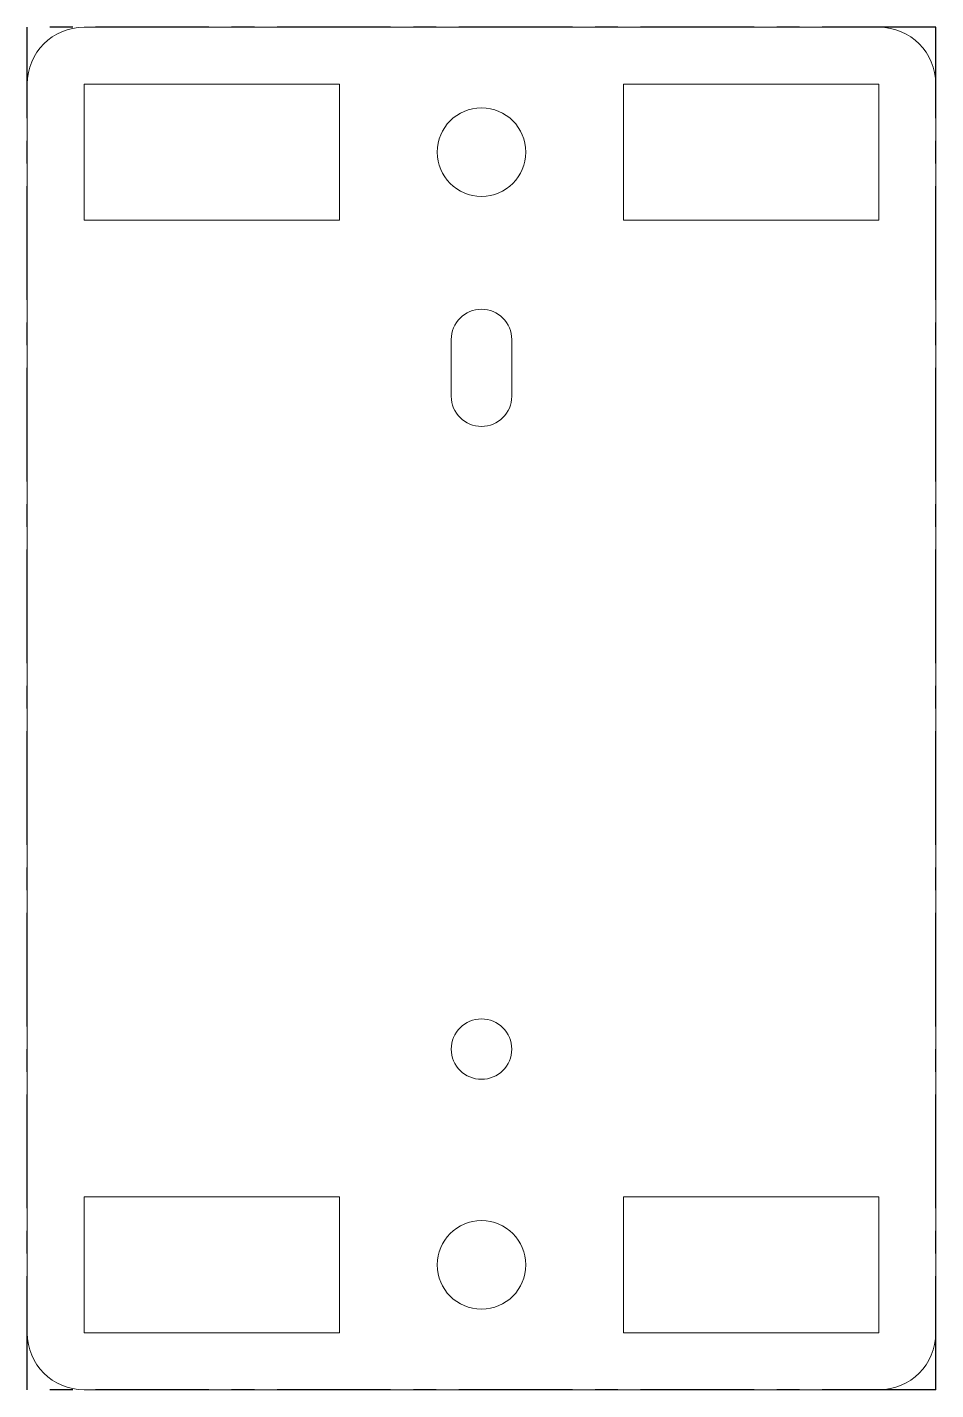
# Model space of a CAD drawing. Header units: inches. Extents: x -2 to 2, y -3 to 3.
import ezdxf

# ---------------------------------------------------------------- set-up
doc = ezdxf.new("R2010")
doc.units = ezdxf.units.IN
doc.header["$MEASUREMENT"] = 0
doc.linetypes.add('CENTERX2', pattern=[0.8, 0.5, -0.1, 0.1, -0.1])

msp = doc.modelspace()

# ---------------------------------------------------------------- linework, layer by layer
at = {"color": 7, "linetype": 'CENTERX2'}
for p, q in [((-2, -3), (-2, 3)), ((2, 3), (-2, 3)), ((2, -3), (2, 3)), ((2, -3), (-2, -3))]:
    msp.add_line(p, q, dxfattribs=at)
at = {"color": 7, "linetype": 'Continuous', "lineweight": 15}
for p, q in [((1.75, 3), (-1.75, 3)), ((-2, 2.75), (-2, -2.75)), ((-1.75, 2.75), (-1.75, 2.15)), ((-0.625, 2.75), (-1.75, 2.75)), ((-0.625, 2.15), (-0.625, 2.75)), ((0.625, 2.75), (0.625, 2.15)), ((1.75, 2.75), (0.625, 2.75)), ((1.75, 2.15), (1.75, 2.75)), ((2, -2.75), (2, 2.75)), ((-1.75, 2.15), (-0.625, 2.15)), ((0.625, 2.15), (1.75, 2.15)), ((-0.133, 1.625), (-0.133, 1.375)), ((0.133, 1.375), (0.133, 1.625)), ((-0.625, -2.15), (-1.75, -2.15)), ((-1.75, -2.15), (-1.75, -2.75)), ((-0.625, -2.75), (-0.625, -2.15)), ((0.625, -2.15), (0.625, -2.75)), ((1.75, -2.15), (0.625, -2.15)), ((1.75, -2.75), (1.75, -2.15)), ((-1.75, -2.75), (-0.625, -2.75)), ((0.625, -2.75), (1.75, -2.75)), ((-1.75, -3), (1.75, -3))]:
    msp.add_line(p, q, dxfattribs=at)
for centre, radius in [((0, 2.45), 0.195), ((0, -1.5), 0.133), ((0, -2.45), 0.195)]:
    msp.add_circle(centre, radius, dxfattribs=at)
for centre, radius, start, end in [((-1.75, 2.75), 0.25, 90, 180), ((1.75, 2.75), 0.25, 0, 90), ((0, 1.625), 0.133, 0, 180), ((0, 1.375), 0.133, 180, 0), ((-1.75, -2.75), 0.25, 180, 270), ((1.75, -2.75), 0.25, 270, 0)]:
    msp.add_arc(centre, radius, start, end, dxfattribs=at)

doc.saveas('drawing.dxf')
